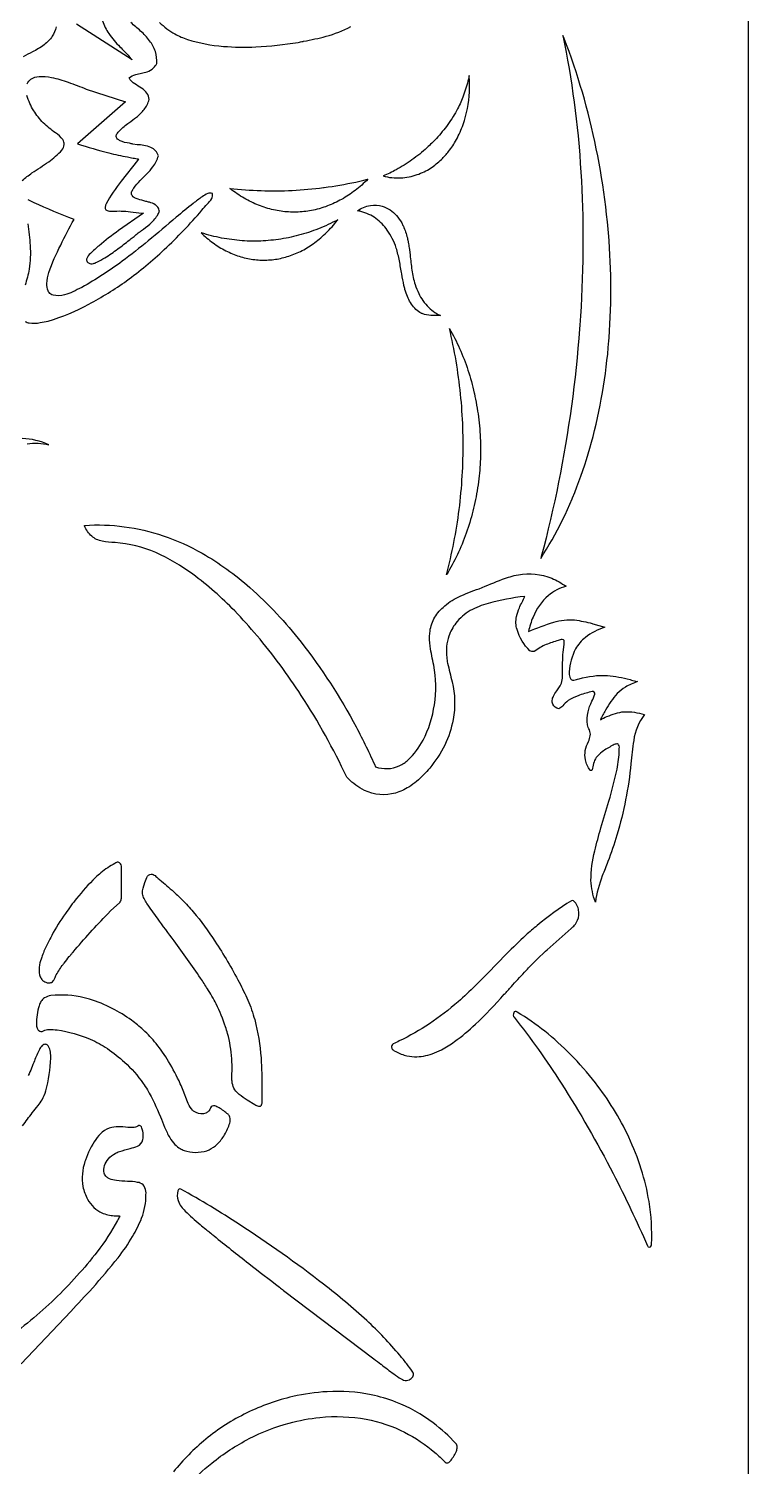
# Model space of a CAD drawing. Header units: millimetres. Extents: x 0 to 1000, y 0 to 780.
# Drawn here: x 841.7 to 1000, y 262.5 to 579.1 of the extents above; entities that cross this region are included whole.
import ezdxf

# ---------------------------------------------------------------- set-up
doc = ezdxf.new("R2010")
doc.units = ezdxf.units.MM
doc.layers.add('Default', color=70, linetype='Continuous')

msp = doc.modelspace()

# ---------------------------------------------------------------- linework, layer by layer
at = {"layer": 'Default'}
for points in [[(0, 780), (1000, 780), (1000, 0), (0, 0)], [(962.69, 553.84), (962.91, 551.3), (963.05, 549.39), (963.18, 547.47), (963.29, 545.55), (963.39, 543.63), (963.47, 541.71), (963.53, 539.78), (963.58, 537.86), (963.61, 535.93), (963.63, 534.01), (963.63, 532.15), (963.62, 530.11), (963.59, 528.06), (963.54, 526.02), (963.48, 523.97), (963.41, 521.93), (963.32, 519.89), (963.21, 517.85), (963.08, 515.81), (962.94, 513.77), (962.88, 513), (962.71, 510.86), (962.53, 508.72), (962.33, 506.59), (962.11, 504.46), (961.88, 502.33), (961.63, 500.2), (961.37, 498.08), (961.09, 495.97), (960.79, 493.85), (960.48, 491.75), (960.15, 489.64), (959.81, 487.55), (959.45, 485.46), (959.07, 483.37), (958.68, 481.29), (958.27, 479.21), (957.85, 477.14), (957.41, 475.08), (956.96, 473.03), (956.49, 470.98), (956, 468.94), (955.5, 466.91), (954.99, 464.88), (954.46, 462.86), (954.33, 462.39), (954.98, 463.41), (955.61, 464.44), (956.23, 465.48), (956.84, 466.54), (957.43, 467.62), (958.01, 468.71), (958.58, 469.81), (959.14, 470.93), (959.68, 472.06), (960.21, 473.2), (960.73, 474.36), (961.23, 475.52), (961.35, 475.8), (961.83, 476.98), (962.3, 478.16), (962.75, 479.36), (963.19, 480.56), (963.62, 481.78), (964.03, 483.01), (964.42, 484.24), (964.8, 485.49), (965.17, 486.74), (965.52, 488.01), (965.85, 489.26), (966.19, 490.62), (966.52, 491.99), (966.83, 493.37), (967.12, 494.75), (967.4, 496.14), (967.67, 497.53), (967.91, 498.93), (968.15, 500.34), (968.36, 501.75), (968.56, 503.17), (968.75, 504.59), (968.92, 506.02), (969.07, 507.44), (969.2, 508.88), (969.32, 510.31), (969.38, 510.99), (969.48, 512.51), (969.57, 514.04), (969.64, 515.56), (969.7, 517.09), (969.74, 518.61), (969.76, 520.14), (969.77, 521.67), (969.76, 523.2), (969.74, 524.73), (969.7, 526.26), (969.64, 527.78), (969.57, 529.31), (969.48, 530.83), (969.37, 532.35), (969.3, 533.29), (969.16, 534.93), (969, 536.56), (968.83, 538.19), (968.64, 539.81), (968.44, 541.43), (968.22, 543.05), (967.99, 544.66), (967.73, 546.27), (967.47, 547.87), (967.18, 549.47), (966.89, 551.06), (966.57, 552.64), (966.24, 554.22), (965.9, 555.79), (965.53, 557.36), (965.16, 558.91), (964.77, 560.46), (964.36, 562.01), (963.94, 563.54), (963.5, 565.06), (963.05, 566.58), (962.58, 568.09), (962.1, 569.59), (961.6, 571.07), (961.09, 572.55), (960.56, 574.02), (960.02, 575.48), (959.47, 576.92), (959.22, 577.56), (959.58, 575.75), (959.93, 573.93), (960.26, 572.11), (960.58, 570.28), (960.88, 568.45), (961.16, 566.61), (961.43, 564.76), (961.69, 562.91), (961.92, 561.06), (962.14, 559.2), (962.35, 557.34), (962.54, 555.48)], [(916.32, 545.93), (915.98, 545.6), (915.64, 545.27), (915.3, 544.95), (914.95, 544.64), (914.59, 544.34), (914.24, 544.04), (913.88, 543.75), (913.52, 543.47), (913.16, 543.19), (912.79, 542.93), (912.42, 542.67), (912.05, 542.42), (911.67, 542.17), (911.29, 541.94), (910.91, 541.71), (910.53, 541.49), (910.15, 541.28), (909.76, 541.08), (909.37, 540.88), (908.98, 540.69), (908.59, 540.52), (908.2, 540.34), (907.8, 540.18), (907.4, 540.03), (907, 539.88), (906.6, 539.74), (906.2, 539.61), (905.8, 539.49), (905.55, 539.43), (905.14, 539.32), (904.73, 539.22), (904.31, 539.13), (903.9, 539.04), (903.48, 538.97), (903.06, 538.9), (902.64, 538.84), (902.22, 538.8), (901.81, 538.76), (901.39, 538.72), (900.97, 538.7), (900.55, 538.69), (900.13, 538.68), (899.71, 538.68), (899.29, 538.69), (898.87, 538.72), (898.45, 538.74), (898.03, 538.78), (897.61, 538.83), (897.19, 538.88), (896.77, 538.94), (896.36, 539.02), (895.94, 539.1), (895.52, 539.19), (895.11, 539.28), (894.7, 539.39), (894.28, 539.5), (893.87, 539.63), (893.46, 539.76), (893.05, 539.9), (892.65, 540.04), (892.24, 540.2), (891.84, 540.36), (891.44, 540.54), (891.04, 540.72), (890.64, 540.91), (890.24, 541.11), (889.85, 541.31), (889.46, 541.52), (889.07, 541.75), (888.68, 541.98), (888.29, 542.21), (887.91, 542.46), (887.53, 542.71), (887.15, 542.97), (886.78, 543.24), (886.4, 543.52), (886.04, 543.8), (885.92, 543.9), (886.77, 543.81), (887.63, 543.72), (888.49, 543.65), (889.35, 543.58), (890.21, 543.53), (891.07, 543.48), (891.93, 543.44), (892.79, 543.41), (893.65, 543.38), (894.51, 543.37), (895.37, 543.37), (896.23, 543.37), (897.09, 543.38), (897.95, 543.4), (898.81, 543.43), (899.67, 543.47), (900.53, 543.52), (901.39, 543.57), (902.25, 543.64), (903.11, 543.71), (903.97, 543.79), (904.83, 543.88), (905.68, 543.98), (906.54, 544.08), (906.66, 544.1), (907.54, 544.22), (908.41, 544.35), (909.28, 544.49), (910.16, 544.64), (911.03, 544.79), (911.9, 544.96), (912.77, 545.13), (913.64, 545.31), (914.51, 545.51), (915.38, 545.7), (916.24, 545.91)], [(879.58, 534.14), (879.9, 533.84), (880.22, 533.54), (880.55, 533.25), (880.88, 532.97), (881.21, 532.7), (881.54, 532.43), (881.88, 532.17), (882.22, 531.92), (882.56, 531.68), (882.91, 531.44), (883.26, 531.21), (883.61, 530.99), (883.96, 530.78), (884.32, 530.57), (884.68, 530.37), (885.03, 530.18), (885.4, 530), (885.76, 529.83), (886.13, 529.66), (886.49, 529.51), (886.86, 529.36), (887.23, 529.22), (887.61, 529.08), (887.98, 528.96), (888.36, 528.84), (888.73, 528.74), (889.11, 528.64), (889.49, 528.55), (889.87, 528.47), (890.25, 528.39), (890.63, 528.33), (891.01, 528.27), (891.39, 528.22), (891.78, 528.18), (892.16, 528.15), (892.54, 528.13), (892.93, 528.11), (893.31, 528.11), (893.69, 528.11), (894.08, 528.12), (894.46, 528.14), (894.85, 528.17), (895.23, 528.21), (895.58, 528.25), (895.95, 528.3), (896.33, 528.35), (896.71, 528.42), (897.08, 528.49), (897.45, 528.58), (897.83, 528.67), (898.2, 528.77), (898.57, 528.88), (898.94, 528.99), (899.31, 529.12), (899.67, 529.25), (900.04, 529.39), (900.4, 529.54), (900.77, 529.7), (901.13, 529.86), (901.48, 530.04), (901.84, 530.22), (902.19, 530.41), (902.55, 530.61), (902.9, 530.81), (903.24, 531.03), (903.59, 531.25), (903.93, 531.48), (904.27, 531.71), (904.61, 531.96), (904.94, 532.21), (905.27, 532.47), (905.6, 532.74), (905.93, 533.01), (906.25, 533.29), (906.57, 533.58), (906.88, 533.88), (907.2, 534.18), (907.5, 534.49), (907.81, 534.81), (908.11, 535.13), (908.41, 535.46), (908.71, 535.8), (909, 536.14), (909.28, 536.49), (909.57, 536.85), (909.67, 536.99), (909.15, 536.71), (908.62, 536.45), (908.09, 536.19), (907.56, 535.94), (907.02, 535.69), (906.49, 535.46), (905.95, 535.23), (905.41, 535.02), (904.87, 534.81), (904.33, 534.61), (903.79, 534.41), (903.24, 534.23), (902.7, 534.05), (902.15, 533.88), (901.6, 533.72), (901.05, 533.57), (900.5, 533.43), (899.95, 533.3), (899.4, 533.17), (898.84, 533.05), (898.29, 532.94), (897.73, 532.84), (897.18, 532.75), (896.62, 532.67), (896.06, 532.59), (895.5, 532.52), (894.95, 532.47), (894.39, 532.42), (893.83, 532.37), (893.27, 532.34), (892.71, 532.32), (892.57, 532.31), (892, 532.3), (891.44, 532.29), (890.87, 532.29), (890.31, 532.3), (889.74, 532.32), (889.18, 532.35), (888.61, 532.39), (888.05, 532.43), (887.48, 532.48), (886.92, 532.55), (886.35, 532.62), (885.79, 532.69), (885.23, 532.78), (884.67, 532.88), (884.11, 532.98), (883.55, 533.09), (882.99, 533.21), (882.43, 533.34), (881.87, 533.48), (881.32, 533.63), (880.76, 533.78), (880.21, 533.95), (879.66, 534.12)], [(933.58, 458.84), (933.81, 459.72), (934.03, 460.59), (934.24, 461.47), (934.45, 462.36), (934.65, 463.25), (934.85, 464.14), (935.04, 465.03), (935.21, 465.93), (935.39, 466.83), (935.55, 467.73), (935.71, 468.63), (935.86, 469.54), (936, 470.45), (936.14, 471.36), (936.26, 472.28), (936.38, 473.19), (936.5, 474.11), (936.6, 475.03), (936.7, 475.95), (936.79, 476.88), (936.87, 477.8), (936.94, 478.73), (937.01, 479.66), (937.07, 480.58), (937.12, 481.51), (937.17, 482.44), (937.2, 483.37), (937.23, 484.3), (937.25, 485.24), (937.27, 486.17), (937.27, 486.58), (937.27, 487.51), (937.27, 488.44), (937.25, 489.37), (937.23, 490.3), (937.2, 491.23), (937.17, 492.15), (937.12, 493.08), (937.07, 494.01), (937.01, 494.93), (936.94, 495.86), (936.87, 496.78), (936.79, 497.7), (936.7, 498.62), (936.6, 499.54), (936.49, 500.46), (936.38, 501.37), (936.26, 502.29), (936.13, 503.2), (936, 504.11), (935.86, 505.01), (935.71, 505.92), (935.55, 506.82), (935.38, 507.72), (935.21, 508.62), (935.03, 509.51), (934.85, 510.4), (934.65, 511.29), (934.45, 512.17), (934.25, 513.03), (934.55, 512.5), (934.85, 511.97), (935.14, 511.43), (935.42, 510.89), (935.7, 510.33), (935.97, 509.77), (936.23, 509.21), (936.49, 508.64), (936.74, 508.06), (936.99, 507.48), (937.23, 506.89), (937.46, 506.3), (937.69, 505.7), (937.91, 505.1), (938.12, 504.49), (938.32, 503.88), (938.52, 503.26), (938.71, 502.64), (938.9, 502.02), (939.08, 501.39), (939.25, 500.75), (939.41, 500.12), (939.56, 499.48), (939.71, 498.83), (939.73, 498.74), (939.87, 498.1), (940, 497.47), (940.13, 496.83), (940.24, 496.19), (940.35, 495.54), (940.46, 494.89), (940.55, 494.24), (940.64, 493.59), (940.72, 492.94), (940.79, 492.28), (940.85, 491.63), (940.91, 490.97), (940.96, 490.31), (941, 489.65), (941.03, 488.99), (941.06, 488.33), (941.08, 487.66), (941.09, 487), (941.09, 486.34), (941.09, 485.67), (941.08, 485.01), (941.06, 484.35), (941.03, 483.69), (941, 483.02), (940.97, 482.56), (940.92, 481.9), (940.86, 481.24), (940.79, 480.58), (940.72, 479.92), (940.64, 479.26), (940.55, 478.61), (940.45, 477.96), (940.35, 477.31), (940.24, 476.66), (940.12, 476.02), (940, 475.38), (939.86, 474.74), (939.72, 474.1), (939.58, 473.47), (939.42, 472.84), (939.26, 472.22), (939.09, 471.6), (938.91, 470.98), (938.73, 470.37), (938.58, 469.88), (938.38, 469.25), (938.17, 468.63), (937.95, 468.02), (937.73, 467.4), (937.5, 466.8), (937.27, 466.2), (937.02, 465.6), (936.77, 465.01), (936.52, 464.42), (936.26, 463.84), (935.99, 463.27), (935.71, 462.7), (935.43, 462.14), (935.15, 461.59), (934.85, 461.04), (934.55, 460.5), (934.25, 459.96), (933.94, 459.44), (933.62, 458.91)]]:
    msp.add_lwpolyline(points, close=True, dxfattribs=at)
for points in [[(847.73, 579.46, -0.075814), (846.85, 577.4, -0.09642), (845.06, 575.53, -0.05176), (842.48, 573.96, 0.017104), (840.42, 572.86, -0.0687)], [(841.3, 566.94, -0.102051), (842.14, 567.93, -0.153354), (843.96, 568.53, -0.072166), (846.66, 568.32, -0.037925), (850.36, 567.28, -0.006804), (854.34, 565.77), (862.96, 562.97), (852.41, 553.74, 0.01816), (859.3, 551.7, 0.012342), (863.39, 550.82, 0.023678), (864.62, 550.59, 0.022209), (865.85, 550.38), (865.62, 550.08), (862.01, 545.5, 0.037554), (858.69, 540.51, 0.070029), (858.5, 539.83, 0.179193), (858.66, 539.21, 0.158623), (858.9, 539.02, 0.093123), (860.05, 538.89, -0.04455), (864.03, 538.77, -0.003566), (866.53, 538.47), (866.91, 538.44), (861.45, 534.62, 0.024755), (857.15, 531.29, 0.012795), (855.25, 529.58, 0.127779), (854.46, 528.49, 0.212192), (854.52, 527.76, 0.162027), (854.85, 527.48, 0.185798), (855.89, 527.35, 0.085372), (856.65, 527.67, 0.039849), (858.44, 528.63, 0.024492), (861.27, 530.57, 0.003784), (863.79, 532.51, -0.025656), (864.63, 533.15, -0.024899), (866.47, 534.61, 0.014238), (868.3, 536.02, 0.078671), (869.98, 537.97, 0.029883), (870.43, 538.82, 0.113127), (870.07, 539.78, 0.121072), (869.5, 540.31, 0.088291), (868.23, 540.85, 0.024544), (867.44, 541.02, -0.040434), (866.58, 541.31, -0.08869), (864.91, 541.84, -0.159181), (864.37, 542.41, -0.225937), (864.39, 543.31, -0.07123), (864.79, 543.92, -0.045294), (866.22, 545.62), (867.75, 547.16, 0.030934), (869.01, 548.64, 0.079586), (870.22, 551.09, 0.095466), (869.57, 552.21, 0.117211), (868.57, 552.92, 0.072795), (866.98, 553.38, 0.015073), (865.53, 553.53), (864.61, 553.66, -0.04784), (863.84, 553.87, -0.080645), (861.76, 554.39, -0.074036), (861.2, 554.78, -0.08969), (860.96, 555.14, -0.20327), (861.07, 555.91, -0.07607), (861.64, 556.57, -0.054107), (863.73, 558.36, 0.003852), (865.38, 559.58, 0.058461), (867.06, 561.26, 0.084494), (868.18, 563.47, 0.112783), (867.66, 564.87, 0.10062), (866.5, 565.98, 0.013516), (865.04, 566.9, -0.120339), (863.74, 568.23, -0.088092), (865.22, 568.96, -0.036398), (866.51, 569.27, 0.019895), (867.7, 569.59, 0.111822), (869.14, 570.44, 0.072265), (869.84, 571.37, 0.102257), (869.53, 574.06, 0.083837), (868.28, 576.39, 0.047099), (866.28, 578.56, 0.00805), (864.13, 580.41, 0.041752)], [(857.93, 580.81, 0.074763), (859.31, 577.98, 0.045608), (861.75, 575.08, -0.01222), (863.77, 572.96), (864.42, 572.2), (852.18, 580.06)], [(870.44, 580.46, 0.06486), (873.85, 577.9, 0.053772), (876.58, 576.72, 0.056394), (884.5, 575.18, 0.035839), (891.68, 575.08, 0.026101), (900.94, 576.05, -0.016461), (902.06, 576.26), (902.16, 576.29, 0.016188), (907.11, 577.39, 0.055748), (912.57, 579.53, 0.049723)], [(840.23, 545.62, -0.031697), (842.38, 547.3, 0.005254), (846.07, 549.78, 0.048376), (848.99, 552.32, 0.143997), (849.48, 553.54, 0.144941), (849.16, 554.64, 0.087549), (847.57, 556.14, -0.041107), (844.87, 558.35, -0.052403), (842.76, 561.01, -0.064193), (841.28, 564.34, -0.140888)], [(840.89, 514.6, 0.100251), (841.76, 514.28, 0.087006), (844.21, 514.35), (845.98, 514.7, 0.051624), (854.89, 518.4, 0.031775), (863.21, 523.57, 0.031001), (871.51, 530.44, 0.026522), (879.79, 539.09, -0.055173), (880.96, 540.45, 0.057774), (881.93, 541.67, 0.164553), (882.1, 542.79, 0.190825), (881.07, 542.78, 0.061322), (879.83, 542.04, 0.027888), (877.86, 540.6, 0.009308), (874.14, 537.55, -0.005125), (867.97, 532.34, -0.01081), (862.26, 527.87, -0.03424), (853.36, 522.12, -0.003835), (851.36, 521.13, -0.042123), (849.56, 520.46, -0.114297), (847.02, 520.39, -0.181147), (846.17, 520.95, -0.085904), (845.96, 521.34, -0.099518), (845.68, 522.93, -0.091479), (846.13, 525.4, -0.037216), (848.7, 531.42, -0.006415), (851.64, 537.08, -0.018789), (842.83, 540.76), (841.58, 541.37, -0.119502)], [(841.46, 536.08, -0.018273), (841.98, 531.34, -0.057838), (841.76, 526.11, -0.04008), (840.86, 522.63)], [(841.33, 487.65, -0.098206), (846.12, 487.45, 0.104549), (840.24, 488.8, 0.111959)], [(840.32, 337.52, 0.006693), (842.43, 340.38, 0.009319), (843.72, 341.94, 0.046721), (844.63, 343.24, 0.06248), (845.42, 345.2, 0.062036), (846.51, 352.41, 0.040605), (846.45, 353.72, 0.111469), (846.01, 355, 0.065082), (845.87, 355.19, 0.207211), (845.28, 355.46, 0.199853), (844.62, 355.15, 0.08617), (844.03, 354.31, 0.029464), (842.92, 351.82, -0.014155), (841.58, 348.55, -0.025911)], [(840.02, 285.12), (850.9, 296.63, 0.006111), (855.68, 301.77, 0.015271), (861.33, 308.46, 0.031104), (864.53, 313.13, 0.037371), (866.52, 317.2, 0.093827), (867.47, 322.32, 0.136272), (867.24, 323.88, 0.186099), (866.22, 324.91, 0.095215), (865.64, 325.05, 0.047183), (863.43, 325.26, -0.02206), (860.95, 325.49, -0.08132), (859.47, 325.84, -0.048992), (858.84, 326.2, -0.151048), (858.28, 327.1, -0.126148), (858.37, 328.75, -0.107919), (859.19, 330.23, -0.08041), (860.71, 331.42, -0.041164), (861.62, 331.84, -0.021955), (863.99, 332.52, 0.012158), (865.61, 333.01, 0.239867), (866.79, 334.47, 0.062914), (866.85, 335.14, 0.07834), (866.66, 336.75, 0.067124), (866.46, 337.27, 0.113484), (866.18, 337.53, 0.197336), (865.91, 337.55, 0.084456), (865.41, 337.3, -0.112796), (864.89, 337.13, -0.054715), (864.07, 337.11, 0.007396), (861.8, 337.3, 0.067326), (859.98, 337.16, 0.113268), (857.85, 336.09, 0.06426), (856.44, 334.52, 0.07023), (854.13, 329.91, -0.001425), (854.05, 329.66, 0.129198), (853.6, 324.14, 0.077315), (854.62, 321.33, 0.08186), (856.01, 319.51, 0.075331), (857.76, 318.36, 0.08694), (860.48, 317.7, 0.009432), (861.42, 317.67, -0.023233), (861.71, 317.64, 0.01345), (861.23, 316.69, -0.038361), (856.73, 309.77, -0.020324), (852.28, 304.45, -0.036442), (842.09, 294.66, 0.005853), (836.58, 289.99, 0.00575)], [(876.57, 258.16, -0.040078), (881.93, 263.23, -0.049753), (890.2, 268.62, -0.054081), (898.98, 272.05, -0.042107), (905.73, 273.29, -0.071382), (915.96, 272.89, -0.068771), (924.39, 270.04, -0.057981), (931.02, 265.58, -0.020294), (933.34, 263.41, 0.205351), (933.71, 263.28, 0.193497), (934.42, 263.65, 0.055166), (935.71, 265.7, 0.096986), (935.94, 266.52, 0.148482), (935.77, 267.4, 0.071368), (935.66, 267.55, 0.045837), (930.7, 272.08, 0.069123), (922.43, 276.69, 0.041117), (917.04, 278.26, 0.065952), (907.34, 278.96, 0.041074), (899.79, 277.89, 0.056734), (889.66, 274.29, 0.05802), (880.62, 268.49, 0.051988), (873.53, 261.33, 0.044921)]]:
    msp.add_lwpolyline(points, format="xyb", dxfattribs=at)
for points in [[(938.57, 568.79), (938.41, 567.98, -0.03264), (937.36, 564.4, -0.032194), (936.04, 561.42, -0.021906), (935.05, 559.7, -0.021375), (933.88, 557.96, -0.029577), (931.4, 554.92, -0.021295), (929.31, 552.86, -0.029317), (926.01, 550.19, -0.031449), (922.54, 548.02, -0.02681), (919.65, 546.64, 0.079239), (923.53, 546.22, 0.071515), (927.14, 546.93, 0.061092), (930.11, 548.38, 0.047283), (932.49, 550.3, 0.030902), (934.06, 552.03, 0.041251), (935.78, 554.65, 0.040009), (937.25, 557.97, 0.072031), (938.65, 565.14, 0.035203)], [(931, 515.9, -0.040053), (930.17, 515.93, -0.095349), (928.28, 516.33, -0.027764), (927.72, 516.61, -0.063927), (926.61, 517.52, -0.053904), (925.67, 518.77, -0.031092), (925.02, 520.09, -0.029522), (924.47, 521.66, -0.013576), (924.25, 522.55, -0.016055), (923.75, 525.06, 0.004255), (923.24, 527.96, 0.025645), (922.54, 530.78, 0.035748), (921.68, 532.87, 0.039882), (920.57, 534.72, 0.038997), (919.44, 536.08, 0.040984), (918.04, 537.29, 0.045268), (916.53, 538.19, 0.055439), (914.75, 538.83, 0.022337), (914.03, 538.97, -0.053705), (915.33, 539.72, -0.066123), (916.87, 540.17, -0.111921), (919.47, 539.98, -0.076161), (921.17, 539.17, -0.059784), (922.57, 537.93, -0.050648), (923.74, 536.3, -0.017787), (924.11, 535.59, -0.049246), (924.99, 532.99, -0.007971), (925.09, 532.52), (925.24, 531.71, -0.005321), (925.43, 530.48), (925.58, 529.23, 0.006901), (925.99, 525.93, 0.039278), (926.69, 522.73, 0.038222), (927.49, 520.77, 0.037796), (928.4, 519.23, 0.046267), (929.73, 517.67, 0.045592), (931.03, 516.6, 0.045634), (932.29, 515.9)], [(958.3, 429.34, -0.285063), (956.99, 430.35, -0.097202), (956.85, 431.17, -0.093559), (957.15, 432.1, -0.046752), (957.85, 433.25), (958.6, 434.35, 0.113108), (959.06, 435.68, 0.043063), (959.13, 437.17, -0.018455), (959.27, 441.8), (959.48, 443.46, 0.030763), (959.52, 444.33, 0.255394), (959.04, 444.59, 0.079758), (958.2, 444.36, 0.028047), (955.51, 443.46, 0.032533), (954.21, 442.81, -0.054735), (952.91, 441.96, -0.264675), (951.96, 442.12, -0.135788), (949.13, 446.76, -0.131669), (949.02, 449.67, -0.052945), (949.63, 451.55, -0.013094), (950.85, 454.06, 0.038923), (942.77, 452.53, 0.057818), (938.84, 450.93, 0.0891), (935.64, 448.16, 0.074708), (934.11, 445.34, 0.107963), (933.64, 440.63, 0.026145), (933.85, 439.37, 0.010622), (934.86, 435.25, -0.107175), (935.04, 426.95, -0.072534), (933.2, 421.35, -0.062233), (929.9, 416.27, -0.034089), (928.57, 414.81, -0.068759), (925.29, 412.1, -0.069839), (922.39, 410.78, -0.181031), (915.55, 411.35, -0.088519), (911.95, 413.97), (911.64, 414.29, 0.034269), (901.65, 432.26, 0.031567), (891.91, 445.41, 0.016578), (886.99, 450.88, 0.041683), (877.75, 458.95, 0.058175), (869.61, 463.7, 0.088237), (860.67, 465.92, -0.042742), (857.83, 466.2, -0.112257), (855.52, 467.32, -0.118799), (853.97, 469.59), (853.93, 469.71, -0.097747), (871.25, 467.44, -0.047386), (879.87, 463.56, -0.050872), (890.34, 456.02, -0.044758), (901.6, 444.01, -0.043528), (913.71, 425.33, -0.017083), (917.99, 416.56, 0.200894), (923.2, 416.77, 0.084079), (925.19, 418.1, 0.08245), (928.44, 422.39, 0.081201), (930.95, 430.23, 0.088595), (930.78, 438.92, -0.013712), (930, 443.08, -0.056754), (929.93, 446.01, -0.100825), (930.84, 449.12, -0.086388), (932.84, 451.66, -0.076496), (936.2, 453.92, -0.029403), (940.82, 455.77, -0.004946), (945.92, 457.84, -0.03819), (949.41, 458.85, -0.142123), (956.75, 458.06, -0.056767), (959.91, 456.29, 0.116147), (956.02, 454.24, 0.111099), (952.64, 449.51, 0.048461), (951.66, 446.34, -0.025016), (957.21, 448.4, -0.091685), (961.78, 448.89, -0.030744), (965.68, 448.1), (965.78, 448.06), (968.46, 447.27, 0.09692), (964.18, 445.02, 0.103411), (962.02, 442.5, 0.111049), (960.63, 437.45, 0.109947), (960.74, 436.29, 0.110302), (961.05, 435.74, 0.168707), (961.65, 435.64, 0.02856), (962.73, 435.89), (962.78, 435.91, -0.083862), (969, 436.65, -0.044292), (974, 435.75, 0.009656), (975.28, 435.41), (975.65, 435.3, 0.052378), (972.96, 434.09, 0.055943), (971.15, 432.68, 0.052231), (968.6, 429.02, 0.012992), (967.46, 426.89, -0.052477), (968.92, 427.6, -0.081968), (972.69, 428.69, -0.07298), (977.15, 428.09, 0.120741), (974.79, 422.35, 0.014673), (974.19, 417.23, -0.048239), (971.1, 401.52, -0.015123), (969.1, 395.67, -0.010865), (967.88, 392.54, 0.054299), (966.37, 386.78, -0.07977), (965.4, 391.5, -0.064506), (966.23, 398.03, -0.014588), (967.59, 403.11, -0.001608), (969.34, 408.98, 0.019585), (971.13, 416.05, 0.04832), (971.63, 420.25, -0.010047), (971.64, 420.85, 0.132945), (971.48, 421.39, 0.318383), (970.9, 421.57, 0.118817), (970.09, 421.21, 0.04454), (967.86, 419.85, 0.056343), (966.55, 418.57, 0.108606), (965.98, 417.3, 0.00867), (965.68, 415.85, -0.513151), (965.19, 415.83, -0.122645), (964.17, 418.12, -0.080618), (964.14, 420.13, -0.05799), (964.85, 422.12, 0.048095), (965.25, 423.4, 0.132804), (965.04, 424.66, -0.042378), (964.62, 425.82, -0.108049), (964.75, 428.62, -0.064533), (965.61, 430.98, 0.029559), (966.21, 432.56, 0.228932), (966.13, 433.01, 0.204101), (965.98, 433.11, 0.126104), (965.37, 433.06, 0.022059), (962.55, 432.2, 0.048366), (960.4, 431.14, 0.072572), (959.18, 429.95, -0.112799)], [(860.62, 395.27, 0.046353), (857.56, 393.21, 0.018663), (856.31, 392.11, 0.030436), (852.2, 387.57, 0.018557), (849.73, 384.24, 0.030693), (846.73, 379.42, 0.018923), (845.03, 375.95), (845.01, 375.91, -0.002572), (844.52, 374.65, 0.045457), (844.04, 372.94, 0.105232), (844.06, 370.7, 0.024517), (844.12, 370.47, 0.077807), (844.53, 369.75, 0.072955), (844.96, 369.35, 0.132862), (846.02, 368.98, 0.045951), (846.4, 368.99, 0.073423), (846.66, 369.08, 0.09852), (847.08, 369.44, 0.075705), (847.39, 369.99, -0.028048), (847.74, 370.77, -0.031999), (849.24, 373.05, -0.004771), (849.47, 373.35, 0.00286), (850.58, 374.75, -0.017902), (851.02, 375.27, 0.020864), (851.43, 375.77, -0.0161), (859.05, 384.19), (859.69, 384.84), (861.69, 386.7, 0.067629), (861.82, 386.87, 0.096556), (862.07, 387.6, 0.038863), (862.11, 388.13, -0.002115), (862.09, 393.83, 0.04376), (862.11, 394.4, 0.101329), (861.98, 395, 0.097934), (861.75, 395.34, 0.105218), (861.5, 395.5, 0.159654), (861.14, 395.53, 0.115899)], [(892.98, 342.78, -0.127213), (892.85, 342.07, -0.095356), (892.7, 341.84, -0.206964), (892.42, 341.72, -0.068479), (892.32, 341.73, -0.085026), (891.46, 342.14), (889.73, 343.16, -0.034262), (888, 344.4, -0.092004), (887.03, 345.45, -0.097481), (886.47, 346.9, -0.035099), (886.39, 347.79, -0.020837), (886.4, 349.09, 0.019897), (886.36, 352.27, 0.046377), (885.42, 357.86, 0.012877), (885, 359.27, 0.035385), (882.89, 364.34, 0.028277), (880.99, 367.69, 0.011256), (879.49, 370.01, 0.012127), (873.66, 378.23, -0.000224), (869.98, 383.2, -0.010004), (867.66, 386.48, -0.028), (867.05, 387.53, -0.080332), (866.74, 388.59, -0.117506), (866.87, 389.81), (867.24, 391.1, -0.053384), (867.83, 392.49, -0.110133), (868.04, 392.72, -0.155594), (868.59, 392.93, -0.128385), (869.07, 392.83, -0.092464), (869.84, 392.26, 0.020219), (870.52, 391.67, -0.014942), (873.58, 389.03, 0.000621), (874.64, 388.04, -0.012166), (875.43, 387.25, -0.020507), (877.87, 384.61, -0.033142), (882.64, 378.13, -0.023489), (887.99, 369.1, -0.017156), (889.87, 365.18, -0.035571), (891.39, 360.88, -0.048823), (892.79, 352.45, -0.020335), (892.97, 345.59, 0.00532)], [(962.64, 385.24, 0.087228), (962.16, 386.35, 0.095834), (961.53, 387.02, 0.316535), (961.1, 387.04, 0.033338), (953.54, 381.61, 0.011008), (951.06, 379.47, 0.011964), (946.83, 375.37), (946.82, 375.37), (942.7, 371.14), (939.93, 368.35, -0.012525), (936.18, 364.83, -0.03258), (929.86, 359.99, -0.034988), (923.21, 356.18, -0.007004), (921.87, 355.55, 0.179004), (921.58, 355.21, 0.186495), (921.59, 354.5, 0.127599), (921.77, 354.24, 0.040298), (921.83, 354.2, 0.067735), (924.31, 353.09, 0.063311), (926.57, 352.72, 0.089866), (930.48, 353.37, 0.028469), (932.47, 354.25, 0.037982), (935.38, 356.04, 0.033753), (939.97, 359.85, 0.021062), (946.32, 366.46, 0.009468), (947.87, 368.18, -0.002305), (950.75, 371.32, -0.008145), (952.56, 373.17), (953.58, 374.2), (955.41, 375.93), (955.76, 376.24), (961, 380.93, 0.039878), (961.78, 381.67, 0.069873), (962.46, 382.76, 0.142074), (962.68, 385.05, 0.016062)], [(882.31, 341.91, 0.1795), (881.84, 341.66, 0.091963), (881.6, 341.24, -0.085357), (881.15, 340.62, -0.102127), (880.61, 340.28, -0.175883), (878.55, 340.4, -0.132015), (877.46, 341.24, -0.059893), (876.6, 342.8), (875.64, 345.26, 0.004369), (875.03, 346.74, 0.030834), (872.44, 351.67, 0.031537), (869.71, 355.61, 0.041334), (866.87, 358.63, 0.02727), (864.28, 360.74, 0.037136), (860.03, 363.35, 0.04536), (855.07, 365.38, 0.014089), (853.89, 365.71, 0.090909), (846.57, 366.16, 0.09438), (845.14, 365.67, 0.111987), (844.37, 364.87, 0.068959), (843.97, 363.94, 0.076841), (843.37, 359.9, 0.115999), (843.53, 358.98, 0.109293), (843.87, 358.49, 0.148822), (844.32, 358.25, 0.197915), (844.94, 358.41, -0.11855), (846.09, 358.73, -0.041521), (847.95, 358.61, -0.066394), (855.22, 356.57, -0.042891), (858.97, 354.51, -0.040915), (862.74, 351.51, -0.055659), (866.84, 346.84, -0.013637), (867.78, 345.42, -0.037138), (870.64, 339.51, 0.000915), (871.58, 337.2, 0.031218), (872.69, 334.92, 0.067226), (873.85, 333.39, 0.068502), (875.02, 332.48, 0.050612), (875.87, 332.09, 0.162012), (880.86, 332.03, 0.0827), (882.75, 333.12, 0.068433), (884.4, 334.96, 0.065355), (885.7, 337.46, 0.012816), (885.9, 338.06, 0.186461), (885.9, 339.44, 0.105123), (885.53, 340.04, 0.06568), (885.28, 340.24, 0.047045), (883.31, 341.61, 0.094124), (882.39, 341.91, 0.041439)], [(948.46, 361.44, -0.023565), (958.87, 346.86, -0.022315), (970.27, 326.99, -0.015856), (977.82, 311.1, 0.11962), (977.99, 310.86, 0.380957), (978.51, 310.87, 0.146293), (978.72, 311.27, 0.042477), (978.74, 311.44, 0.05053), (978.17, 320.81, 0.036563), (976.46, 327.99, 0.031247), (973.72, 334.99, 0.028636), (970.32, 341.27, 0.02717), (966.4, 346.94, 0.029264), (960.9, 353.21, 0.030202), (955.21, 358.32, 0.032632), (949.17, 362.53, 0.039177), (948.92, 362.68, 0.282579), (948.52, 362.59, 0.145158), (948.31, 362.18, 0.154121), (948.36, 361.6, 0.067556)], [(926.2, 283.27, 0.014795), (924.85, 285.08, 0.010015), (923.34, 286.98, 0.03082), (916.06, 294.64, 0.021202), (906.55, 302.61, 0.021853), (888.04, 315.77, 0.015407), (875.14, 323.58, 0.339593), (874.66, 323.49, 0.115194), (874.49, 323.17, 0.149114), (874.55, 321.04, 0.081288), (875.24, 319.73, 0.030624), (876.12, 318.73, 0.026084), (879.36, 315.77, 0.011414), (880.65, 314.73, 0.012214), (881.48, 314.06, -0.007327), (882.42, 313.27), (882.44, 313.26, 0.002402), (890.07, 307.21, 0.002118), (896.84, 301.96, 0.015186), (897.76, 301.26), (917.59, 286.2, -0.022235), (919.18, 285), (919.2, 284.99, 0.003002), (921.98, 282.86, 0.033176), (923.64, 281.78, 0.011905), (924.15, 281.52, 0.201364), (925.43, 281.6, 0.100473), (926.17, 282.2, 0.26401), (926.27, 283.15, 0.048658)]]:
    msp.add_lwpolyline(points, format="xyb", close=True, dxfattribs=at)

doc.saveas('drawing.dxf')
